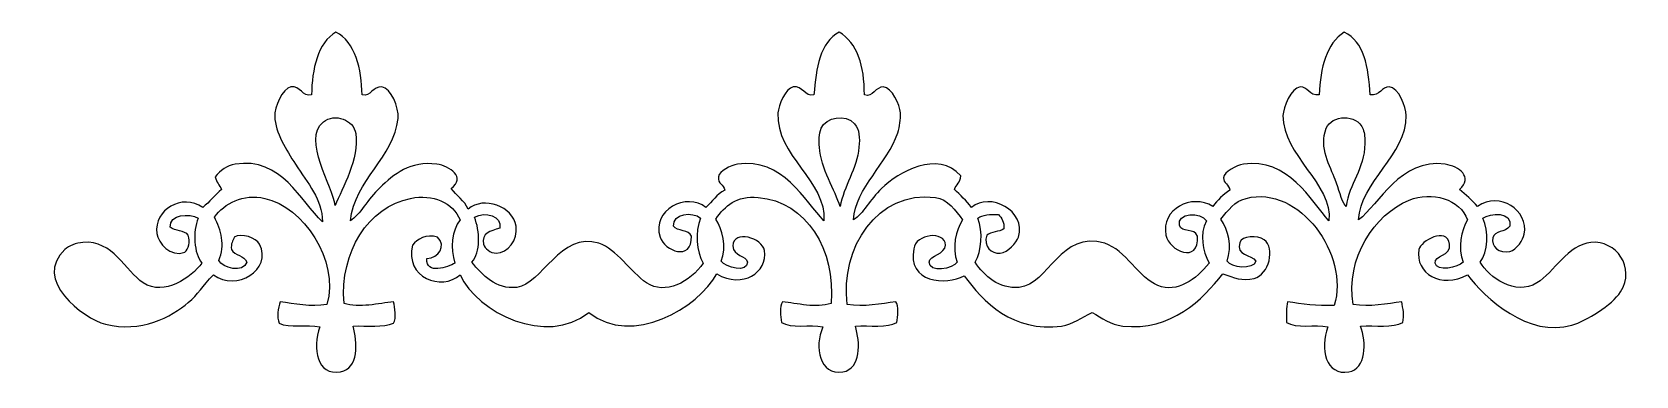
# Model space of a CAD drawing. Header units: centimetres. Extents: x -7 to 6.9, y -1.5 to 1.5.
import ezdxf

# ---------------------------------------------------------------- set-up
doc = ezdxf.new("R2010")
doc.units = ezdxf.units.CM
doc.header["$MEASUREMENT"] = 0
doc.layers.add('Layer 1', color=7, linetype='Continuous')

msp = doc.modelspace()

# ---------------------------------------------------------------- linework, layer by layer
at = {"layer": 'Layer 1'}
for points, knots in [([(-4.14574, 0.93084), (-4.07089, 0.91438), (-4.04983, 1.00847), (-3.97397, 1.00111), (-3.97397, 1.00111), (-3.89579, 0.99354), (-3.82416, 0.81992), (-3.83345, 0.72785), (-3.83345, 0.72785), (-3.8675, 0.38971), (-4.20918, 0.19445), (-4.24723, -0.16221), (-4.24723, -0.16221), (-4.16455, -0.11025), (-4.09586, 0.02538), (-3.98958, 0.12666), (-3.98958, 0.12666), (-3.87181, 0.2389), (-3.72711, 0.36243), (-3.49772, 0.32967), (-3.49772, 0.32967), (-3.38427, 0.31345), (-3.24248, 0.21619), (-3.37281, 0.11885), (-3.37281, 0.11885), (-3.32481, 0.05757), (-3.25954, 0.01355), (-3.22446, -0.06072), (-3.22446, -0.06072), (-3.09286, 0.05641), (-2.83452, -0.03638), (-2.81068, -0.20905), (-2.81068, -0.20905), (-2.79409, -0.32933), (-2.87833, -0.44329), (-2.98245, -0.44329), (-2.98245, -0.44329), (-3.03344, -0.44329), (-3.08368, -0.40059), (-3.09175, -0.36521), (-3.09175, -0.36521), (-3.11435, -0.26599), (-3.03336, -0.2544), (-2.9512, -0.22466), (-2.9512, -0.22466), (-2.92569, -0.12036), (-3.07923, -0.07694), (-3.16983, -0.13097), (-3.16983, -0.13097), (-3.1257, -0.25059), (-3.114, -0.43275), (-3.19325, -0.52134), (-3.19325, -0.52134), (-3.10125, -0.63254), (-2.9865, -0.76187), (-2.80288, -0.73997), (-2.80288, -0.73997), (-2.59079, -0.71468), (-2.42207, -0.2515), (-2.09239, -0.35741), (-2.09239, -0.35741), (-1.93769, -0.4071), (-1.81765, -0.60551), (-1.67858, -0.70092), (-1.67858, -0.70092), (-1.5198, -0.80988), (-1.29763, -0.69343), (-1.18672, -0.52918), (-1.18672, -0.52918), (-1.24527, -0.43266), (-1.25877, -0.25801), (-1.21014, -0.13879), (-1.21014, -0.13879), (-1.27891, -0.07963), (-1.45364, -0.09672), (-1.4444, -0.20906), (-1.4444, -0.20906), (-1.4104, -0.25573), (-1.31134, -0.23734), (-1.28824, -0.29494), (-1.28824, -0.29494), (-1.28477, -0.51804), (-1.52224, -0.42398), (-1.5615, -0.30275), (-1.5615, -0.30275), (-1.63778, -0.06724), (-1.32999, 0.08793), (-1.16333, -0.0451), (-1.16333, -0.0451), (-1.10615, 0.00181), (-1.07229, 0.07206), (-0.99937, 0.1032), (-0.99937, 0.1032), (-1.00847, 0.16051), (-1.06258, 0.15355), (-1.05401, 0.22033), (-1.05401, 0.22033), (-1.04753, 0.27084), (-0.94961, 0.31989), (-0.89007, 0.32966), (-0.89007, 0.32966), (-0.50603, 0.39253), (-0.30039, 0.00668), (-0.14056, -0.16223), (-0.14056, -0.16223), (-0.11331, 0.17752), (-0.55884, 0.40509), (-0.53873, 0.77466), (-0.53873, 0.77466), (-0.53529, 0.83803), (-0.47459, 0.99037), (-0.40601, 1.00106), (-0.40601, 1.00106), (-0.32875, 1.0131), (-0.30179, 0.912), (-0.22644, 0.93079), (-0.22644, 0.93079), (-0.20937, 1.16878), (-0.17307, 1.38754), (-0.00781, 1.47731), (-0.00781, 1.47731), (0.1507, 1.38079), (0.21103, 1.18608), (0.21079, 0.93079), (0.21079, 0.93079), (0.28675, 0.90878), (0.30924, 1.00426), (0.37475, 1.00106), (0.37475, 1.00106), (0.45026, 0.99736), (0.51818, 0.84234), (0.52308, 0.77466), (0.52308, 0.77466), (0.52713, 0.71894), (0.51668, 0.65671), (0.49966, 0.60289), (0.49966, 0.60289), (0.41565, 0.33735), (0.13226, 0.12651), (0.1171, -0.15443), (0.1171, -0.15443), (0.20039, -0.09926), (0.26114, 0.02218), (0.35911, 0.11883), (0.35911, 0.11883), (0.5031, 0.26091), (0.84819, 0.45496), (1.04615, 0.22816), (1.04615, 0.22816), (1.04538, 0.17167), (1.00662, 0.15318), (0.99151, 0.11103), (0.99151, 0.11103), (1.04363, 0.06166), (1.09472, 0.01126), (1.13984, -0.0451), (1.13984, -0.0451), (1.29706, 0.09143), (1.619, -0.07518), (1.54584, -0.30275), (1.54584, -0.30275), (1.52986, -0.35241), (1.45633, -0.43711), (1.38968, -0.4433), (1.38968, -0.4433), (1.31023, -0.45066), (1.24051, -0.38361), (1.27258, -0.28717), (1.27258, -0.28717), (1.3078, -0.25471), (1.38032, -0.25957), (1.42091, -0.23251), (1.42091, -0.23251), (1.42578, -0.17039), (1.3998, -0.13914), (1.37405, -0.1076), (1.37405, -0.1076), (1.30015, -0.10398), (1.23398, -0.10808), (1.19448, -0.13882), (1.19448, -0.13882), (1.23851, -0.25989), (1.23036, -0.42325), (1.17106, -0.52138), (1.17106, -0.52138), (1.25102, -0.64211), (1.37804, -0.75633), (1.55362, -0.74001), (1.55362, -0.74001), (1.81024, -0.71612), (1.91118, -0.23783), (2.2953, -0.35745), (2.2953, -0.35745), (2.4759, -0.4137), (2.59211, -0.66011), (2.75594, -0.7244), (2.75594, -0.7244), (2.92432, -0.79044), (3.08696, -0.67064), (3.20094, -0.52922), (3.20094, -0.52922), (3.143, -0.41987), (3.11638, -0.28308), (3.17752, -0.16227), (3.17752, -0.16227), (3.12884, -0.08088), (2.91712, -0.09319), (2.94328, -0.20132), (2.94328, -0.20132), (2.9595, -0.26839), (3.07562, -0.22183), (3.09941, -0.29501), (3.09941, -0.29501), (3.11433, -0.54009), (2.85237, -0.42246), (2.82615, -0.2872), (2.82615, -0.2872), (2.78186, -0.05863), (3.04882, 0.07703), (3.23215, -0.03735), (3.23215, -0.03735), (3.27559, 0.01549), (3.31962, 0.06777), (3.38048, 0.10317), (3.38048, 0.10317), (3.37474, 0.15225), (3.32254, 0.16564), (3.32584, 0.2125), (3.32584, 0.2125), (3.32962, 0.26592), (3.43712, 0.31971), (3.49758, 0.32963), (3.49758, 0.32963), (3.87757, 0.39186), (4.08752, 0.0111), (4.23929, -0.16226), (4.23929, -0.16226), (4.27504, 0.15582), (3.83712, 0.4076), (3.84112, 0.75119), (3.84112, 0.75119), (3.84194, 0.82416), (3.91269, 0.99355), (3.98945, 1.00104), (3.98945, 1.00104), (4.05623, 1.00755), (4.06782, 0.91952), (4.15339, 0.93077), (4.15339, 0.93077), (4.16786, 1.17136), (4.21694, 1.37731), (4.37202, 1.47729), (4.37202, 1.47729), (4.54638, 1.39403), (4.58223, 1.17225), (4.59845, 0.93077), (4.59845, 0.93077), (4.68092, 0.92085), (4.70071, 1.00438), (4.76239, 1.00104), (4.76239, 1.00104), (4.84266, 0.99667), (4.91019, 0.8279), (4.91072, 0.75119), (4.91072, 0.75119), (4.91318, 0.40961), (4.51128, 0.17718), (4.49691, -0.15445), (4.49691, -0.15445), (4.67275, -0.02171), (4.86024, 0.38477), (5.24642, 0.32963), (5.24642, 0.32963), (5.36982, 0.31198), (5.49092, 0.21753), (5.37136, 0.111), (5.37136, 0.111), (5.4252, 0.06335), (5.48114, 0.01781), (5.52749, -0.03733), (5.52749, -0.03733), (5.7196, 0.09541), (5.97315, -0.06659), (5.93349, -0.27934), (5.93349, -0.27934), (5.92497, -0.32509), (5.87065, -0.41306), (5.80855, -0.42767), (5.80855, -0.42767), (5.71732, -0.44918), (5.64395, -0.38261), (5.66022, -0.31057), (5.66022, -0.31057), (5.67541, -0.24321), (5.76804, -0.26496), (5.80855, -0.20908), (5.80855, -0.20908), (5.82908, -0.07951), (5.63969, -0.09216), (5.57431, -0.13881), (5.57431, -0.13881), (5.62768, -0.25261), (5.62133, -0.43133), (5.55089, -0.52137), (5.55089, -0.52137), (5.62926, -0.65321), (5.85371, -0.81733), (6.04275, -0.70094), (6.04275, -0.70094), (6.19198, -0.60908), (6.31326, -0.36852), (6.51119, -0.34963), (6.51119, -0.34963), (6.72987, -0.32875), (6.9019, -0.5668), (6.76881, -0.77902), (6.76881, -0.77902), (6.696, -0.89515), (6.47166, -1.03061), (6.3472, -1.06789), (6.3472, -1.06789), (5.97033, -1.18087), (5.59351, -0.8349), (5.44156, -0.63069), (5.44156, -0.63069), (5.21259, -0.75541), (4.98462, -0.62011), (5.01995, -0.41206), (5.01995, -0.41206), (5.0327, -0.33697), (5.26347, -0.20973), (5.28541, -0.3652), (5.28541, -0.3652), (5.30065, -0.47331), (5.14941, -0.45661), (5.16047, -0.52916), (5.16047, -0.52916), (5.17259, -0.60843), (5.36026, -0.56668), (5.40248, -0.52133), (5.40248, -0.52133), (5.35695, -0.39782), (5.38647, -0.24362), (5.44153, -0.15441), (5.44153, -0.15441), (5.37774, 0.0276), (5.13223, 0.09676), (4.93406, 0.01736), (4.93406, 0.01736), (4.63408, -0.10284), (4.38092, -0.49405), (4.44998, -0.88828), (4.44998, -0.88828), (4.59286, -0.91368), (4.74459, -0.88127), (4.87159, -0.86486), (4.87159, -0.86486), (4.88101, -0.9218), (4.8949, -0.98445), (4.87942, -1.04441), (4.87942, -1.04441), (4.79592, -1.09365), (4.63987, -1.07034), (4.51247, -1.07566), (4.51247, -1.07566), (4.57129, -1.21898), (4.55927, -1.44679), (4.41098, -1.47383), (4.41098, -1.47383), (4.21699, -1.50923), (4.15489, -1.27428), (4.23141, -1.08346), (4.23141, -1.08346), (4.12195, -1.06018), (3.95074, -1.09867), (3.87226, -1.04441), (3.87226, -1.04441), (3.87398, -0.98369), (3.86684, -0.91405), (3.88009, -0.86486), (3.88009, -0.86486), (4.00632, -0.88436), (4.13282, -0.9036), (4.28607, -0.89608), (4.28607, -0.89608), (4.41765, -0.46116), (3.9887, 0.1513), (3.52095, 0.03298), (3.52095, 0.03298), (3.42067, 0.00763), (3.36577, -0.06912), (3.30232, -0.14659), (3.30232, -0.14659), (3.36852, -0.2483), (3.39961, -0.37598), (3.35698, -0.51351), (3.35698, -0.51351), (3.38915, -0.56928), (3.58024, -0.59072), (3.6068, -0.51351), (3.6068, -0.51351), (3.56632, -0.45102), (3.43165, -0.46954), (3.46625, -0.34957), (3.46625, -0.34957), (3.48326, -0.29067), (3.62167, -0.28649), (3.67704, -0.32613), (3.67704, -0.32613), (3.77742, -0.39796), (3.72006, -0.6294), (3.59116, -0.66183), (3.59116, -0.66183), (3.48773, -0.68789), (3.41693, -0.65635), (3.31792, -0.6228), (3.31792, -0.6228), (3.14446, -0.845), (2.87215, -1.12236), (2.4513, -1.07561), (2.4513, -1.07561), (2.34033, -1.06328), (2.2749, -1.00677), (2.18584, -0.95851), (2.18584, -0.95851), (2.09284, -0.99886), (2.0241, -1.06106), (1.92038, -1.07561), (1.92038, -1.07561), (1.5021, -1.13427), (1.23516, -0.8623), (1.07721, -0.63841), (1.07721, -0.63841), (0.91915, -0.72932), (0.57678, -0.69704), (0.63999, -0.40417), (0.63999, -0.40417), (0.65293, -0.27638), (0.91119, -0.24418), (0.91325, -0.37292), (0.91325, -0.37292), (0.91452, -0.45126), (0.77487, -0.46367), (0.7727, -0.52125), (0.7727, -0.52125), (0.76923, -0.61504), (0.98204, -0.58234), (1.01471, -0.52125), (1.01471, -0.52125), (0.9682, -0.39713), (1.00339, -0.24114), (1.06157, -0.15433), (1.06157, -0.15433), (1.00693, -0.07525), (0.93018, 0.02762), (0.82733, 0.04085), (0.82733, 0.04085), (0.32145, 0.10596), (0.0004, -0.40069), (0.06221, -0.88821), (0.06221, -0.88821), (0.20532, -0.91319), (0.35796, -0.88281), (0.48382, -0.86479), (0.48382, -0.86479), (0.50925, -0.90006), (0.50229, -0.99769), (0.49163, -1.04434), (0.49163, -1.04434), (0.41085, -1.09368), (0.25716, -1.07011), (0.13251, -1.07559), (0.13251, -1.07559), (0.17389, -1.21656), (0.18638, -1.44646), (0.02321, -1.47376), (0.02321, -1.47376), (-0.17631, -1.50718), (-0.22928, -1.25678), (-0.14856, -1.08339), (-0.14856, -1.08339), (-0.25802, -1.06011), (-0.42923, -1.0986), (-0.50771, -1.04434), (-0.50771, -1.04434), (-0.51567, -0.99193), (-0.5257, -0.90538), (-0.4999, -0.86479), (-0.4999, -0.86479), (-0.37655, -0.87926), (-0.20674, -0.92218), (-0.07826, -0.8804), (-0.07826, -0.8804), (-0.03672, -0.41733), (-0.28942, 0.00627), (-0.71067, 0.04085), (-0.71067, 0.04085), (-0.89712, 0.05617), (-0.99896, -0.03035), (-1.07762, -0.14653), (-1.07762, -0.14653), (-1.02089, -0.23263), (-0.98078, -0.38926), (-1.03076, -0.51345), (-1.03076, -0.51345), (-0.99187, -0.56753), (-0.80078, -0.61886), (-0.80436, -0.52126), (-0.80436, -0.52126), (-0.80656, -0.4616), (-0.93065, -0.47181), (-0.92927, -0.38071), (-0.92927, -0.38071), (-0.92705, -0.23307), (-0.67157, -0.31422), (-0.65601, -0.41976), (-0.65601, -0.41976), (-0.62788, -0.61074), (-0.84376, -0.75425), (-1.06984, -0.62277), (-1.06984, -0.62277), (-1.22896, -0.91582), (-1.80297, -1.26171), (-2.17844, -0.95847), (-2.17844, -0.95847), (-2.54632, -1.2556), (-3.14602, -0.95971), (-3.2949, -0.63055), (-3.2949, -0.63055), (-3.45735, -0.77612), (-3.77631, -0.65524), (-3.70871, -0.3729), (-3.70871, -0.3729), (-3.66585, -0.32162), (-3.58854, -0.27347), (-3.49008, -0.30265), (-3.49008, -0.30265), (-3.41428, -0.38107), (-3.47958, -0.48394), (-3.58377, -0.49003), (-3.58377, -0.49003), (-3.59623, -0.63335), (-3.39499, -0.56517), (-3.34176, -0.52908), (-3.34176, -0.52908), (-3.3784, -0.4006), (-3.37102, -0.24611), (-3.2949, -0.15432), (-3.2949, -0.15432), (-3.36049, -0.00324), (-3.53025, 0.07267), (-3.72429, 0.03306), (-3.72429, 0.03306), (-4.09386, -0.04235), (-4.33823, -0.4297), (-4.30206, -0.88039), (-4.30206, -0.88039), (-4.17069, -0.92254), (-3.99948, -0.87822), (-3.87264, -0.86478), (-3.87264, -0.86478), (-3.86073, -0.91987), (-3.84605, -1.00308), (-3.87264, -1.05216), (-3.87264, -1.05216), (-3.96112, -1.08859), (-4.10262, -1.072), (-4.22398, -1.07558), (-4.22398, -1.07558), (-4.18609, -1.21613), (-4.17122, -1.44544), (-4.33328, -1.47375), (-4.33328, -1.47375), (-4.53693, -1.50939), (-4.58019, -1.26965), (-4.51285, -1.08338), (-4.51285, -1.08338), (-4.61932, -1.06235), (-4.77743, -1.09291), (-4.86416, -1.05216), (-4.86416, -1.05216), (-4.88787, -0.99755), (-4.87265, -0.92172), (-4.85635, -0.86478), (-4.85635, -0.86478), (-4.73512, -0.88177), (-4.58835, -0.91386), (-4.45035, -0.8882), (-4.45035, -0.8882), (-4.34214, -0.50305), (-4.6563, -0.0409), (-4.98907, 0.03305), (-4.98907, 0.03305), (-5.17743, 0.07491), (-5.33909, -0.00883), (-5.42627, -0.13089), (-5.42627, -0.13089), (-5.36698, -0.23992), (-5.33224, -0.37515), (-5.38722, -0.50565), (-5.38722, -0.50565), (-5.36026, -0.57103), (-5.17386, -0.61955), (-5.14521, -0.52126), (-5.14521, -0.52126), (-5.16749, -0.46287), (-5.25041, -0.46512), (-5.27795, -0.41196), (-5.27795, -0.41196), (-5.28636, -0.35928), (-5.26419, -0.33722), (-5.25453, -0.30266), (-5.25453, -0.30266), (-5.1891, -0.2631), (-5.06347, -0.31348), (-5.03588, -0.3651), (-5.03588, -0.3651), (-4.91777, -0.58613), (-5.2404, -0.78187), (-5.43408, -0.63056), (-5.43408, -0.63056), (-5.52981, -0.727), (-5.56976, -0.80243), (-5.65271, -0.87257), (-5.65271, -0.87257), (-5.79646, -0.99415), (-6.06702, -1.1389), (-6.37095, -1.05995), (-6.37095, -1.05995), (-6.56644, -1.00921), (-7.00753, -0.6715), (-6.72218, -0.41202), (-6.72218, -0.41202), (-6.68657, -0.37961), (-6.6277, -0.35455), (-6.56605, -0.34958), (-6.56605, -0.34958), (-6.30456, -0.32841), (-6.20042, -0.59707), (-6.04294, -0.70089), (-6.04294, -0.70089), (-5.86234, -0.82001), (-5.62477, -0.65345), (-5.53544, -0.52915), (-5.53544, -0.52915), (-5.60442, -0.44329), (-5.61556, -0.25634), (-5.56669, -0.13876), (-5.56669, -0.13876), (-5.6408, -0.09627), (-5.81857, -0.10325), (-5.8087, -0.21684), (-5.8087, -0.21684), (-5.76991, -0.25354), (-5.68353, -0.24258), (-5.65257, -0.28711), (-5.65257, -0.28711), (-5.63463, -0.34778), (-5.65186, -0.40305), (-5.68379, -0.43544), (-5.68379, -0.43544), (-5.80605, -0.48095), (-5.91583, -0.35617), (-5.92583, -0.27148), (-5.92583, -0.27148), (-5.9503, -0.06405), (-5.70752, 0.07745), (-5.52763, -0.04505), (-5.52763, -0.04505), (-5.46611, 0.00014), (-5.42383, 0.06457), (-5.36369, 0.11108), (-5.36369, 0.11108), (-5.38046, 0.14894), (-5.41214, 0.17193), (-5.4183, 0.22038), (-5.4183, 0.22038), (-5.37557, 0.2757), (-5.31649, 0.31806), (-5.24656, 0.32971), (-5.24656, 0.32971), (-4.84516, 0.39633), (-4.67673, 0.00433), (-4.48924, -0.16998), (-4.48924, -0.16998), (-4.49152, 0.02703), (-4.61635, 0.16072), (-4.72348, 0.32971), (-4.72348, 0.32971), (-4.80217, 0.45375), (-4.89834, 0.60268), (-4.90305, 0.74349), (-4.90305, 0.74349), (-4.90572, 0.82297), (-4.83743, 0.9899), (-4.7625, 1.00114), (-4.7625, 1.00114), (-4.67979, 1.01355), (-4.66445, 0.90973), (-4.58293, 0.93087), (-4.58293, 0.93087), (-4.58209, 1.15428), (-4.5296, 1.38532), (-4.37217, 1.47737), (-4.37217, 1.47737), (-4.20467, 1.39077), (-4.14839, 1.15693), (-4.14574, 0.93084)], [0, 0, 0, 0, 0.00561798, 0.00561798, 0.00561798, 0.00561798, 0.01123596, 0.01123596, 0.01123596, 0.01123596, 0.01685393, 0.01685393, 0.01685393, 0.01685393, 0.02247191, 0.02247191, 0.02247191, 0.02247191, 0.02808989, 0.02808989, 0.02808989, 0.02808989, 0.03370787, 0.03370787, 0.03370787, 0.03370787, 0.03932584, 0.03932584, 0.03932584, 0.03932584, 0.04494382, 0.04494382, 0.04494382, 0.04494382, 0.0505618, 0.0505618, 0.0505618, 0.0505618, 0.05617978, 0.05617978, 0.05617978, 0.05617978, 0.06179775, 0.06179775, 0.06179775, 0.06179775, 0.06741573, 0.06741573, 0.06741573, 0.06741573, 0.07303371, 0.07303371, 0.07303371, 0.07303371, 0.07865169, 0.07865169, 0.07865169, 0.07865169, 0.08426966, 0.08426966, 0.08426966, 0.08426966, 0.08988764, 0.08988764, 0.08988764, 0.08988764, 0.09550562, 0.09550562, 0.09550562, 0.09550562, 0.1011236, 0.1011236, 0.1011236, 0.1011236, 0.10674157, 0.10674157, 0.10674157, 0.10674157, 0.11235955, 0.11235955, 0.11235955, 0.11235955, 0.11797753, 0.11797753, 0.11797753, 0.11797753, 0.12359551, 0.12359551, 0.12359551, 0.12359551, 0.12921348, 0.12921348, 0.12921348, 0.12921348, 0.13483146, 0.13483146, 0.13483146, 0.13483146, 0.14044944, 0.14044944, 0.14044944, 0.14044944, 0.14606742, 0.14606742, 0.14606742, 0.14606742, 0.15168539, 0.15168539, 0.15168539, 0.15168539, 0.15730337, 0.15730337, 0.15730337, 0.15730337, 0.16292135, 0.16292135, 0.16292135, 0.16292135, 0.16853933, 0.16853933, 0.16853933, 0.16853933, 0.1741573, 0.1741573, 0.1741573, 0.1741573, 0.17977528, 0.17977528, 0.17977528, 0.17977528, 0.18539326, 0.18539326, 0.18539326, 0.18539326, 0.19101124, 0.19101124, 0.19101124, 0.19101124, 0.19662921, 0.19662921, 0.19662921, 0.19662921, 0.20224719, 0.20224719, 0.20224719, 0.20224719, 0.20786517, 0.20786517, 0.20786517, 0.20786517, 0.21348315, 0.21348315, 0.21348315, 0.21348315, 0.21910112, 0.21910112, 0.21910112, 0.21910112, 0.2247191, 0.2247191, 0.2247191, 0.2247191, 0.23033708, 0.23033708, 0.23033708, 0.23033708, 0.23595506, 0.23595506, 0.23595506, 0.23595506, 0.24157303, 0.24157303, 0.24157303, 0.24157303, 0.24719101, 0.24719101, 0.24719101, 0.24719101, 0.25280899, 0.25280899, 0.25280899, 0.25280899, 0.25842697, 0.25842697, 0.25842697, 0.25842697, 0.26404494, 0.26404494, 0.26404494, 0.26404494, 0.26966292, 0.26966292, 0.26966292, 0.26966292, 0.2752809, 0.2752809, 0.2752809, 0.2752809, 0.28089888, 0.28089888, 0.28089888, 0.28089888, 0.28651685, 0.28651685, 0.28651685, 0.28651685, 0.29213483, 0.29213483, 0.29213483, 0.29213483, 0.29775281, 0.29775281, 0.29775281, 0.29775281, 0.30337079, 0.30337079, 0.30337079, 0.30337079, 0.30898876, 0.30898876, 0.30898876, 0.30898876, 0.31460674, 0.31460674, 0.31460674, 0.31460674, 0.32022472, 0.32022472, 0.32022472, 0.32022472, 0.3258427, 0.3258427, 0.3258427, 0.3258427, 0.33146067, 0.33146067, 0.33146067, 0.33146067, 0.33707865, 0.33707865, 0.33707865, 0.33707865, 0.34269663, 0.34269663, 0.34269663, 0.34269663, 0.34831461, 0.34831461, 0.34831461, 0.34831461, 0.35393258, 0.35393258, 0.35393258, 0.35393258, 0.35955056, 0.35955056, 0.35955056, 0.35955056, 0.36516854, 0.36516854, 0.36516854, 0.36516854, 0.37078652, 0.37078652, 0.37078652, 0.37078652, 0.37640449, 0.37640449, 0.37640449, 0.37640449, 0.38202247, 0.38202247, 0.38202247, 0.38202247, 0.38764045, 0.38764045, 0.38764045, 0.38764045, 0.39325843, 0.39325843, 0.39325843, 0.39325843, 0.3988764, 0.3988764, 0.3988764, 0.3988764, 0.40449438, 0.40449438, 0.40449438, 0.40449438, 0.41011236, 0.41011236, 0.41011236, 0.41011236, 0.41573034, 0.41573034, 0.41573034, 0.41573034, 0.42134831, 0.42134831, 0.42134831, 0.42134831, 0.42696629, 0.42696629, 0.42696629, 0.42696629, 0.43258427, 0.43258427, 0.43258427, 0.43258427, 0.43820225, 0.43820225, 0.43820225, 0.43820225, 0.44382022, 0.44382022, 0.44382022, 0.44382022, 0.4494382, 0.4494382, 0.4494382, 0.4494382, 0.45505618, 0.45505618, 0.45505618, 0.45505618, 0.46067416, 0.46067416, 0.46067416, 0.46067416, 0.46629213, 0.46629213, 0.46629213, 0.46629213, 0.47191011, 0.47191011, 0.47191011, 0.47191011, 0.47752809, 0.47752809, 0.47752809, 0.47752809, 0.48314607, 0.48314607, 0.48314607, 0.48314607, 0.48876404, 0.48876404, 0.48876404, 0.48876404, 0.49438202, 0.49438202, 0.49438202, 0.49438202, 0.5, 0.5, 0.5, 0.5, 0.50561798, 0.50561798, 0.50561798, 0.50561798, 0.51123596, 0.51123596, 0.51123596, 0.51123596, 0.51685393, 0.51685393, 0.51685393, 0.51685393, 0.52247191, 0.52247191, 0.52247191, 0.52247191, 0.52808989, 0.52808989, 0.52808989, 0.52808989, 0.53370787, 0.53370787, 0.53370787, 0.53370787, 0.53932584, 0.53932584, 0.53932584, 0.53932584, 0.54494382, 0.54494382, 0.54494382, 0.54494382, 0.5505618, 0.5505618, 0.5505618, 0.5505618, 0.55617978, 0.55617978, 0.55617978, 0.55617978, 0.56179775, 0.56179775, 0.56179775, 0.56179775, 0.56741573, 0.56741573, 0.56741573, 0.56741573, 0.57303371, 0.57303371, 0.57303371, 0.57303371, 0.57865169, 0.57865169, 0.57865169, 0.57865169, 0.58426966, 0.58426966, 0.58426966, 0.58426966, 0.58988764, 0.58988764, 0.58988764, 0.58988764, 0.59550562, 0.59550562, 0.59550562, 0.59550562, 0.6011236, 0.6011236, 0.6011236, 0.6011236, 0.60674157, 0.60674157, 0.60674157, 0.60674157, 0.61235955, 0.61235955, 0.61235955, 0.61235955, 0.61797753, 0.61797753, 0.61797753, 0.61797753, 0.62359551, 0.62359551, 0.62359551, 0.62359551, 0.62921348, 0.62921348, 0.62921348, 0.62921348, 0.63483146, 0.63483146, 0.63483146, 0.63483146, 0.64044944, 0.64044944, 0.64044944, 0.64044944, 0.64606742, 0.64606742, 0.64606742, 0.64606742, 0.65168539, 0.65168539, 0.65168539, 0.65168539, 0.65730337, 0.65730337, 0.65730337, 0.65730337, 0.66292135, 0.66292135, 0.66292135, 0.66292135, 0.66853933, 0.66853933, 0.66853933, 0.66853933, 0.6741573, 0.6741573, 0.6741573, 0.6741573, 0.67977528, 0.67977528, 0.67977528, 0.67977528, 0.68539326, 0.68539326, 0.68539326, 0.68539326, 0.69101124, 0.69101124, 0.69101124, 0.69101124, 0.69662921, 0.69662921, 0.69662921, 0.69662921, 0.70224719, 0.70224719, 0.70224719, 0.70224719, 0.70786517, 0.70786517, 0.70786517, 0.70786517, 0.71348315, 0.71348315, 0.71348315, 0.71348315, 0.71910112, 0.71910112, 0.71910112, 0.71910112, 0.7247191, 0.7247191, 0.7247191, 0.7247191, 0.73033708, 0.73033708, 0.73033708, 0.73033708, 0.73595506, 0.73595506, 0.73595506, 0.73595506, 0.74157303, 0.74157303, 0.74157303, 0.74157303, 0.74719101, 0.74719101, 0.74719101, 0.74719101, 0.75280899, 0.75280899, 0.75280899, 0.75280899, 0.75842697, 0.75842697, 0.75842697, 0.75842697, 0.76404494, 0.76404494, 0.76404494, 0.76404494, 0.76966292, 0.76966292, 0.76966292, 0.76966292, 0.7752809, 0.7752809, 0.7752809, 0.7752809, 0.78089888, 0.78089888, 0.78089888, 0.78089888, 0.78651685, 0.78651685, 0.78651685, 0.78651685, 0.79213483, 0.79213483, 0.79213483, 0.79213483, 0.79775281, 0.79775281, 0.79775281, 0.79775281, 0.80337079, 0.80337079, 0.80337079, 0.80337079, 0.80898876, 0.80898876, 0.80898876, 0.80898876, 0.81460674, 0.81460674, 0.81460674, 0.81460674, 0.82022472, 0.82022472, 0.82022472, 0.82022472, 0.8258427, 0.8258427, 0.8258427, 0.8258427, 0.83146067, 0.83146067, 0.83146067, 0.83146067, 0.83707865, 0.83707865, 0.83707865, 0.83707865, 0.84269663, 0.84269663, 0.84269663, 0.84269663, 0.84831461, 0.84831461, 0.84831461, 0.84831461, 0.85393258, 0.85393258, 0.85393258, 0.85393258, 0.85955056, 0.85955056, 0.85955056, 0.85955056, 0.86516854, 0.86516854, 0.86516854, 0.86516854, 0.87078652, 0.87078652, 0.87078652, 0.87078652, 0.87640449, 0.87640449, 0.87640449, 0.87640449, 0.88202247, 0.88202247, 0.88202247, 0.88202247, 0.88764045, 0.88764045, 0.88764045, 0.88764045, 0.89325843, 0.89325843, 0.89325843, 0.89325843, 0.8988764, 0.8988764, 0.8988764, 0.8988764, 0.90449438, 0.90449438, 0.90449438, 0.90449438, 0.91011236, 0.91011236, 0.91011236, 0.91011236, 0.91573034, 0.91573034, 0.91573034, 0.91573034, 0.92134831, 0.92134831, 0.92134831, 0.92134831, 0.92696629, 0.92696629, 0.92696629, 0.92696629, 0.93258427, 0.93258427, 0.93258427, 0.93258427, 0.93820225, 0.93820225, 0.93820225, 0.93820225, 0.94382022, 0.94382022, 0.94382022, 0.94382022, 0.9494382, 0.9494382, 0.9494382, 0.9494382, 0.95505618, 0.95505618, 0.95505618, 0.95505618, 0.96067416, 0.96067416, 0.96067416, 0.96067416, 0.96629213, 0.96629213, 0.96629213, 0.96629213, 0.97191011, 0.97191011, 0.97191011, 0.97191011, 0.97752809, 0.97752809, 0.97752809, 0.97752809, 0.98314607, 0.98314607, 0.98314607, 0.98314607, 0.98876404, 0.98876404, 0.98876404, 0.98876404, 1, 1, 1, 1]), ([(-4.20041, 0.59514), (-4.21745, 0.71743), (-4.38369, 0.77479), (-4.48148, 0.69663), (-4.48148, 0.69663), (-4.6705, 0.54558), (-4.39239, 0.13055), (-4.37999, -0.02944), (-4.37999, -0.02944), (-4.31389, 0.12249), (-4.1703, 0.37895), (-4.20041, 0.59514)], [0, 0, 0, 0, 0.25, 0.25, 0.25, 0.25, 0.5, 0.5, 0.5, 0.5, 1, 1, 1, 1]), ([(0.1639, 0.47801), (0.17147, 0.55569), (0.16853, 0.63086), (0.12487, 0.68102), (0.12487, 0.68102), (0.04679, 0.77077), (-0.12132, 0.73695), (-0.164, 0.64197), (-0.164, 0.64197), (-0.18572, 0.59368), (-0.18329, 0.53037), (-0.17961, 0.47801), (-0.17961, 0.47801), (-0.1668, 0.29341), (-0.0415, 0.0968), (-0.00006, -0.03727), (-0.00006, -0.03727), (0.03227, 0.13432), (0.14577, 0.29161), (0.1639, 0.47801)], [0, 0, 0, 0, 0.16666667, 0.16666667, 0.16666667, 0.16666667, 0.33333333, 0.33333333, 0.33333333, 0.33333333, 0.5, 0.5, 0.5, 0.5, 0.66666667, 0.66666667, 0.66666667, 0.66666667, 1, 1, 1, 1]), ([(4.55167, 0.50926), (4.55289, 0.54929), (4.54963, 0.59996), (4.53603, 0.6342), (4.53603, 0.6342), (4.4811, 0.77268), (4.26118, 0.75678), (4.21594, 0.64201), (4.21594, 0.64201), (4.15072, 0.47659), (4.25147, 0.30369), (4.29399, 0.19698), (4.29399, 0.19698), (4.32735, 0.11335), (4.34111, 0.02262), (4.38768, -0.03723), (4.38768, -0.03723), (4.41766, 0.15998), (4.54481, 0.28481), (4.55167, 0.50926)], [0, 0, 0, 0, 0.16666667, 0.16666667, 0.16666667, 0.16666667, 0.33333333, 0.33333333, 0.33333333, 0.33333333, 0.5, 0.5, 0.5, 0.5, 0.66666667, 0.66666667, 0.66666667, 0.66666667, 1, 1, 1, 1])]:
    msp.add_open_spline(points, degree=3, knots=knots, dxfattribs=at)

doc.saveas('drawing.dxf')
